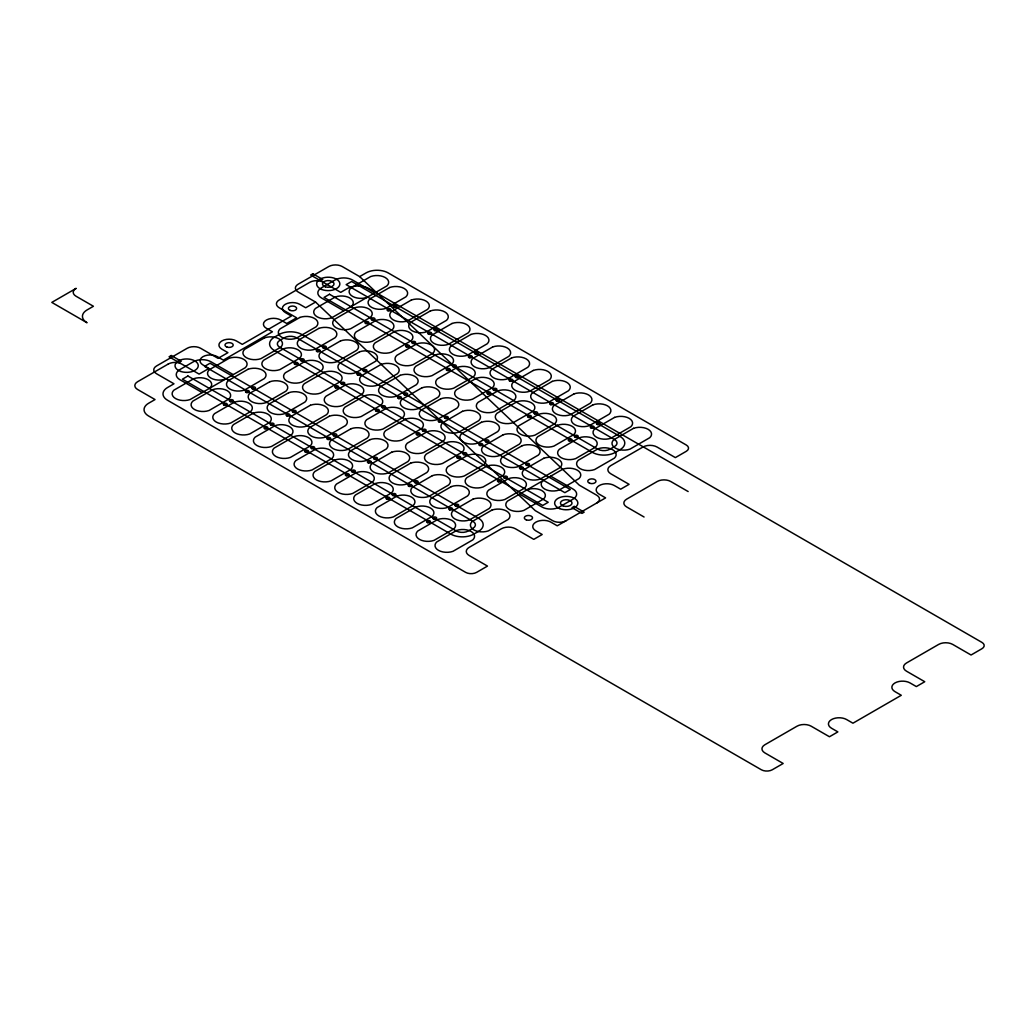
<?xml version="1.0" encoding="UTF-8"?>
<svg xmlns="http://www.w3.org/2000/svg" width="1036" height="1036" viewBox="0 0 1036 1036"><rect width="100%" height="100%" fill="white"/><g stroke="black" fill="none" stroke-linecap="round" stroke-linejoin="round"><path stroke-width="1.5" d="M315.566 302.059L305.698 307.757L299.689 304.286A10.153 5.853 0 0 0 285.34 304.286A10.153 5.853 0 0 0 285.34 312.561L291.349 316.032L242.282 344.366L236.273 340.896A10.153 5.853 0 0 0 221.911 340.896A10.153 5.853 0 0 0 221.911 349.184L227.933 352.654L218.065 358.352L200.621 348.277A9.505 5.491 0 0 0 187.179 348.277L156.54 365.967A9.505 5.491 0 0 0 156.54 373.737L173.983 383.799L167.573 387.503A15.631 9.026 0 0 0 167.573 400.272L465.656 572.364A7.744 4.468 0 0 0 476.612 572.364L487.49 566.083L469.178 555.503A9.984 5.763 0 0 1 469.178 547.358L501.346 528.787A9.984 5.763 0 0 1 515.462 528.787L533.786 539.355L542.191 534.498L535.871 530.859A10.658 6.151 0 0 1 535.871 522.157A10.658 6.151 0 0 1 550.945 522.157L557.251 525.809L605.607 497.889L599.3 494.25A10.658 6.151 0 0 1 599.3 485.547A10.658 6.151 0 0 1 614.361 485.547L620.681 489.186L629.085 484.33L610.774 473.763A9.984 5.763 0 0 1 610.774 465.617L642.942 447.034A9.984 5.763 0 0 1 657.057 447.034L675.368 457.614L686.259 451.32A7.744 4.468 0 0 0 686.259 445.001L388.176 272.908A15.631 9.026 0 0 0 366.058 272.908L359.647 276.599L342.217 266.537A9.505 5.491 0 0 0 328.762 266.537L298.135 284.227A9.505 5.491 0 0 0 298.135 291.984L315.566 302.059L535.223 510.618L552.667 520.694A9.505 5.491 0 0 0 566.109 520.694M374.838 292.89L352.525 280.005A12.393 7.148 0 0 0 335.016 280.005L321.458 287.827A12.393 7.148 0 0 0 321.458 297.941L343.771 310.826M688.15 491.543L670.706 481.481A9.505 5.491 0 0 0 657.264 481.481L626.625 499.171A9.505 5.491 0 0 0 626.625 506.928L644.068 517.003M550.699 476.171L573.012 489.044A12.393 7.148 0 0 1 573.012 499.158L559.466 506.98A12.393 7.148 0 0 1 541.945 506.98L519.632 494.107M233.255 374.631L210.943 361.758A12.393 7.148 0 0 0 193.421 361.758L179.875 369.58A12.393 7.148 0 0 0 179.875 379.694L202.175 392.566M359.647 276.599L579.305 485.172L596.749 495.234A9.505 5.491 0 0 1 596.749 503.004M209.919 388.099A11.784 6.799 0 0 0 208.236 379.707A11.784 6.799 0 0 0 193.706 378.736L173.893 390.171A11.784 6.799 0 0 0 175.576 398.562A11.784 6.799 0 0 0 190.106 399.546L245.325 367.663A11.784 6.799 0 0 0 243.628 359.272A11.784 6.799 0 0 0 229.098 358.301L209.285 369.735A11.784 6.799 0 0 0 210.968 378.127A11.784 6.799 0 0 0 225.511 379.098M527.376 489.639A11.784 6.799 0 0 1 541.906 490.611A11.784 6.799 0 0 1 543.602 499.002L523.789 510.437A11.784 6.799 0 0 1 509.246 509.466A11.784 6.799 0 0 1 507.562 501.074L562.781 469.204A11.784 6.799 0 0 1 577.311 470.176A11.784 6.799 0 0 1 578.995 478.567L559.181 490.002A11.784 6.799 0 0 1 544.651 489.031A11.784 6.799 0 0 1 542.955 480.639M351.515 306.358A11.784 6.799 0 0 0 349.831 297.967A11.784 6.799 0 0 0 335.288 296.995L315.475 308.43A11.784 6.799 0 0 0 317.171 316.822A11.784 6.799 0 0 0 331.701 317.793L386.907 285.923A11.784 6.799 0 0 0 385.224 277.531A11.784 6.799 0 0 0 370.694 276.547L350.88 287.995A11.784 6.799 0 0 0 352.564 296.387A11.784 6.799 0 0 0 367.094 297.358M75.991 288.435L51.8 302.408L87.024 322.74A15.631 9.026 0 0 1 87.024 309.971L93.421 306.267L75.991 296.205A9.505 5.491 0 0 1 75.991 288.435M171.264 355.516L169.075 356.785L179.034 362.535L181.222 361.266L171.264 355.516M312.846 273.776L310.658 275.032L320.616 280.782L322.805 279.526L312.846 273.776M168.233 364.037L137.594 381.727A9.505 5.491 0 0 0 137.594 389.484L155.037 399.559L148.627 403.25A15.631 9.026 0 0 0 148.627 416.019L761.343 769.761A7.744 4.468 0 0 0 772.286 769.761L783.177 763.48L764.866 752.9A9.984 5.763 0 0 1 764.866 744.755L797.034 726.184A9.984 5.763 0 0 1 811.149 726.184L829.46 736.751L837.865 731.895L831.558 728.256A10.658 6.151 0 0 1 831.558 719.554A10.658 6.151 0 0 1 846.619 719.554L852.939 723.206L901.294 695.285L894.975 691.634A10.658 6.151 0 0 1 894.975 682.944A10.658 6.151 0 0 1 910.048 682.944L916.355 686.583L924.76 681.727L906.448 671.16A9.984 5.763 0 0 1 906.448 663.014L938.629 644.431A9.984 5.763 0 0 1 952.744 644.431L971.056 655.011L981.934 648.717A7.744 4.468 0 0 0 981.934 642.398L369.23 288.656A15.631 9.026 0 0 0 347.125 288.656L340.714 292.359L323.271 282.284A9.505 5.491 0 0 0 309.829 282.284L279.189 299.974A9.505 5.491 0 0 0 279.189 307.744L296.633 317.806L286.765 323.504L280.756 320.033A10.153 5.853 0 0 0 266.407 320.033A10.153 5.853 0 0 0 266.407 328.321L272.416 331.792L223.336 360.127L217.327 356.656A10.153 5.853 0 0 0 202.978 356.656A10.153 5.853 0 0 0 202.978 364.931L208.987 368.402L199.119 374.1L181.689 364.037A9.505 5.491 0 0 0 168.233 364.037M187.904 376.016L182.427 379.176L450.815 534.123A16.265 9.389 0 0 0 473.802 534.123L478.425 531.455A16.265 9.389 0 0 0 478.425 518.181L210.036 363.235L204.558 366.394L472.947 521.341A8.521 4.921 0 0 1 472.947 528.295L468.324 530.963A8.521 4.921 0 0 1 456.28 530.963L187.904 376.016M329.487 294.263L324.022 297.423L592.398 452.369A16.265 9.389 0 0 0 615.397 452.369L620.02 449.702A16.265 9.389 0 0 0 620.02 436.428L351.631 281.481L346.154 284.641L614.542 439.588A8.521 4.921 0 0 1 614.542 446.542L609.919 449.21A8.521 4.921 0 0 1 597.876 449.21L329.487 294.263M264.504 337.865L244.677 349.3A11.784 6.799 0 0 0 246.374 357.692A11.784 6.799 0 0 0 260.904 358.663L280.717 347.228A11.784 6.799 0 0 0 279.034 338.837A11.784 6.799 0 0 0 264.504 337.865M299.896 317.43L280.083 328.865A11.784 6.799 0 0 0 281.766 337.257A11.784 6.799 0 0 0 296.296 338.228L316.122 326.793A11.784 6.799 0 0 0 314.426 318.402A11.784 6.799 0 0 0 299.896 317.43M278.969 334.55L274.346 337.218A16.265 9.389 0 0 0 274.346 350.492L542.735 505.451L548.212 502.279L279.824 347.332A8.521 4.921 0 0 1 279.824 340.378L284.447 337.71A8.521 4.921 0 0 1 296.49 337.71L564.866 492.67L570.344 489.497L301.955 334.55A16.265 9.389 0 0 0 278.969 334.55M212.665 389.678L192.851 401.126A11.784 6.799 0 0 0 194.535 409.518A11.784 6.799 0 0 0 209.065 410.489L228.878 399.041A11.784 6.799 0 0 0 227.195 390.65A11.784 6.799 0 0 0 212.665 389.678M248.057 369.243L228.244 380.691A11.784 6.799 0 0 0 229.927 389.07A11.784 6.799 0 0 0 244.47 390.054L264.284 378.606A11.784 6.799 0 0 0 262.587 370.215A11.784 6.799 0 0 0 248.057 369.243M283.463 348.808L263.636 360.243A11.784 6.799 0 0 0 265.333 368.635A11.784 6.799 0 0 0 279.862 369.619L299.676 358.171A11.784 6.799 0 0 0 297.992 349.779A11.784 6.799 0 0 0 283.463 348.808M318.855 328.373L299.041 339.808A11.784 6.799 0 0 0 300.725 348.2A11.784 6.799 0 0 0 315.255 349.171L335.081 337.736A11.784 6.799 0 0 0 333.385 329.344A11.784 6.799 0 0 0 318.855 328.373M354.247 307.938L334.434 319.373A11.784 6.799 0 0 0 336.13 327.764A11.784 6.799 0 0 0 350.66 328.736L370.474 317.301A11.784 6.799 0 0 0 368.79 308.909A11.784 6.799 0 0 0 354.247 307.938M389.653 287.503L369.839 298.938A11.784 6.799 0 0 0 371.523 307.329A11.784 6.799 0 0 0 386.052 308.301L405.866 296.866A11.784 6.799 0 0 0 404.182 288.474A11.784 6.799 0 0 0 389.653 287.503M234.356 402.201L214.543 413.649A11.784 6.799 0 0 0 216.226 422.04A11.784 6.799 0 0 0 230.756 423.012L250.582 411.577A11.784 6.799 0 0 0 248.886 403.185A11.784 6.799 0 0 0 234.356 402.201M269.748 381.766L249.935 393.214A11.784 6.799 0 0 0 251.631 401.605A11.784 6.799 0 0 0 266.161 402.577L285.975 391.142A11.784 6.799 0 0 0 284.291 382.75A11.784 6.799 0 0 0 269.748 381.766M305.154 361.331L285.34 372.779A11.784 6.799 0 0 0 287.024 381.17A11.784 6.799 0 0 0 301.554 382.142L321.367 370.694A11.784 6.799 0 0 0 319.684 362.302A11.784 6.799 0 0 0 305.154 361.331M340.546 340.896L320.733 352.344A11.784 6.799 0 0 0 322.416 360.722A11.784 6.799 0 0 0 336.959 361.706L356.772 350.259A11.784 6.799 0 0 0 355.089 341.867A11.784 6.799 0 0 0 340.546 340.896M375.951 320.461L356.138 331.896A11.784 6.799 0 0 0 357.821 340.287A11.784 6.799 0 0 0 372.351 341.271L392.165 329.824A11.784 6.799 0 0 0 390.481 321.432A11.784 6.799 0 0 0 375.951 320.461M411.344 300.026L391.53 311.46A11.784 6.799 0 0 0 393.214 319.852A11.784 6.799 0 0 0 407.757 320.823L427.57 309.388A11.784 6.799 0 0 0 425.874 300.997A11.784 6.799 0 0 0 411.344 300.026M253.315 413.157L233.501 424.592A11.784 6.799 0 0 0 235.185 432.983A11.784 6.799 0 0 0 249.715 433.954L269.541 422.52A11.784 6.799 0 0 0 267.845 414.128A11.784 6.799 0 0 0 253.315 413.157M288.707 392.722L268.894 404.157A11.784 6.799 0 0 0 270.59 412.548A11.784 6.799 0 0 0 285.12 413.519L304.934 402.085A11.784 6.799 0 0 0 303.25 393.693A11.784 6.799 0 0 0 288.707 392.722M324.113 372.274L304.299 383.721A11.784 6.799 0 0 0 305.983 392.113A11.784 6.799 0 0 0 320.512 393.084L340.326 381.649A11.784 6.799 0 0 0 338.642 373.258A11.784 6.799 0 0 0 324.113 372.274M359.505 351.839L339.691 363.286A11.784 6.799 0 0 0 341.375 371.678A11.784 6.799 0 0 0 355.918 372.649L375.731 361.201A11.784 6.799 0 0 0 374.035 352.823A11.784 6.799 0 0 0 359.505 351.839M394.91 331.403L375.097 342.851A11.784 6.799 0 0 0 376.78 351.243A11.784 6.799 0 0 0 391.31 352.214L411.124 340.766A11.784 6.799 0 0 0 409.44 332.375A11.784 6.799 0 0 0 394.91 331.403M430.303 310.968L410.489 322.403A11.784 6.799 0 0 0 412.173 330.795A11.784 6.799 0 0 0 426.702 331.779L446.529 320.331A11.784 6.799 0 0 0 444.832 311.94A11.784 6.799 0 0 0 430.303 310.968M275.006 425.679L255.193 437.114A11.784 6.799 0 0 0 256.876 445.506A11.784 6.799 0 0 0 271.419 446.49L291.233 435.042A11.784 6.799 0 0 0 289.549 426.651A11.784 6.799 0 0 0 275.006 425.679M310.411 405.244L290.598 416.679A11.784 6.799 0 0 0 292.281 425.071A11.784 6.799 0 0 0 306.811 426.042L326.625 414.607A11.784 6.799 0 0 0 324.941 406.216A11.784 6.799 0 0 0 310.411 405.244M345.804 384.809L325.99 396.244A11.784 6.799 0 0 0 327.674 404.636A11.784 6.799 0 0 0 342.217 405.607L362.03 394.172A11.784 6.799 0 0 0 360.334 385.78A11.784 6.799 0 0 0 345.804 384.809M381.209 364.374L361.383 375.809A11.784 6.799 0 0 0 363.079 384.201A11.784 6.799 0 0 0 377.609 385.172L397.423 373.737A11.784 6.799 0 0 0 395.739 365.345A11.784 6.799 0 0 0 381.209 364.374M416.601 343.926L396.788 355.374A11.784 6.799 0 0 0 398.471 363.765A11.784 6.799 0 0 0 413.001 364.737L432.828 353.302A11.784 6.799 0 0 0 431.131 344.91A11.784 6.799 0 0 0 416.601 343.926M451.994 323.491L432.18 334.939A11.784 6.799 0 0 0 433.877 343.33A11.784 6.799 0 0 0 448.407 344.302L468.22 332.854A11.784 6.799 0 0 0 466.537 324.475A11.784 6.799 0 0 0 451.994 323.491M293.965 436.622L274.151 448.07A11.784 6.799 0 0 0 275.835 456.449A11.784 6.799 0 0 0 290.378 457.433L310.191 445.985A11.784 6.799 0 0 0 308.495 437.593A11.784 6.799 0 0 0 293.965 436.622M329.37 416.187L309.557 427.622A11.784 6.799 0 0 0 311.24 436.014A11.784 6.799 0 0 0 325.77 436.998L345.584 425.55A11.784 6.799 0 0 0 343.9 417.158A11.784 6.799 0 0 0 329.37 416.187M364.763 395.752L344.949 407.187A11.784 6.799 0 0 0 346.633 415.578A11.784 6.799 0 0 0 361.163 416.55L380.989 405.115A11.784 6.799 0 0 0 379.293 396.723A11.784 6.799 0 0 0 364.763 395.752M400.168 375.317L380.341 386.752A11.784 6.799 0 0 0 382.038 395.143A11.784 6.799 0 0 0 396.568 396.115L416.381 384.68A11.784 6.799 0 0 0 414.698 376.288A11.784 6.799 0 0 0 400.168 375.317M435.56 354.882L415.747 366.317A11.784 6.799 0 0 0 417.43 374.708A11.784 6.799 0 0 0 431.96 375.68L451.787 364.245A11.784 6.799 0 0 0 450.09 355.853A11.784 6.799 0 0 0 435.56 354.882M470.953 334.434L451.139 345.882A11.784 6.799 0 0 0 452.836 354.273A11.784 6.799 0 0 0 467.365 355.244L487.179 343.81A11.784 6.799 0 0 0 485.495 335.418A11.784 6.799 0 0 0 470.953 334.434M315.669 449.145L295.843 460.593A11.784 6.799 0 0 0 297.539 468.984A11.784 6.799 0 0 0 312.069 469.955L331.883 458.521A11.784 6.799 0 0 0 330.199 450.129A11.784 6.799 0 0 0 315.669 449.145M351.062 428.71L331.248 440.158A11.784 6.799 0 0 0 332.932 448.549A11.784 6.799 0 0 0 347.461 449.52L367.288 438.073A11.784 6.799 0 0 0 365.591 429.681A11.784 6.799 0 0 0 351.062 428.71M386.454 408.275L366.64 419.722A11.784 6.799 0 0 0 368.337 428.101A11.784 6.799 0 0 0 382.867 429.085L402.68 417.637A11.784 6.799 0 0 0 400.997 409.246A11.784 6.799 0 0 0 386.454 408.275M421.859 387.84L402.046 399.274A11.784 6.799 0 0 0 403.729 407.666A11.784 6.799 0 0 0 418.259 408.65L438.073 397.202A11.784 6.799 0 0 0 436.389 388.811A11.784 6.799 0 0 0 421.859 387.84M457.252 367.404L437.438 378.839A11.784 6.799 0 0 0 439.122 387.231A11.784 6.799 0 0 0 453.664 388.202L473.478 376.767A11.784 6.799 0 0 0 471.794 368.376A11.784 6.799 0 0 0 457.252 367.404M492.657 346.969L472.843 358.404A11.784 6.799 0 0 0 474.527 366.796A11.784 6.799 0 0 0 489.057 367.767L508.87 356.332A11.784 6.799 0 0 0 507.187 347.941A11.784 6.799 0 0 0 492.657 346.969M334.628 460.101L314.802 471.535A11.784 6.799 0 0 0 316.498 479.927A11.784 6.799 0 0 0 331.028 480.898L350.841 469.463A11.784 6.799 0 0 0 349.158 461.072A11.784 6.799 0 0 0 334.628 460.101M370.02 439.652L350.207 451.1A11.784 6.799 0 0 0 351.89 459.492A11.784 6.799 0 0 0 366.42 460.463L386.234 449.028A11.784 6.799 0 0 0 384.55 440.637A11.784 6.799 0 0 0 370.02 439.652M405.413 419.217L385.599 430.665A11.784 6.799 0 0 0 387.296 439.057A11.784 6.799 0 0 0 401.826 440.028L421.639 428.58A11.784 6.799 0 0 0 419.956 420.202A11.784 6.799 0 0 0 405.413 419.217M440.818 398.782L421.005 410.23A11.784 6.799 0 0 0 422.688 418.622A11.784 6.799 0 0 0 437.218 419.593L457.031 408.145A11.784 6.799 0 0 0 455.348 399.754A11.784 6.799 0 0 0 440.818 398.782M476.21 378.347L456.397 389.782A11.784 6.799 0 0 0 458.08 398.174A11.784 6.799 0 0 0 472.623 399.158L492.437 387.71A11.784 6.799 0 0 0 490.74 379.318A11.784 6.799 0 0 0 476.21 378.347M511.616 357.912L491.802 369.347A11.784 6.799 0 0 0 493.486 377.739A11.784 6.799 0 0 0 508.016 378.723L527.829 367.275A11.784 6.799 0 0 0 526.146 358.883A11.784 6.799 0 0 0 511.616 357.912M356.319 472.623L336.506 484.058A11.784 6.799 0 0 0 338.189 492.45A11.784 6.799 0 0 0 352.719 493.421L372.533 481.986A11.784 6.799 0 0 0 370.849 473.594A11.784 6.799 0 0 0 356.319 472.623M391.712 452.188L371.898 463.623A11.784 6.799 0 0 0 373.582 472.015A11.784 6.799 0 0 0 388.124 472.986L407.938 461.551A11.784 6.799 0 0 0 406.241 453.159A11.784 6.799 0 0 0 391.712 452.188M427.117 431.753L407.303 443.188A11.784 6.799 0 0 0 408.987 451.579A11.784 6.799 0 0 0 423.517 452.551L443.33 441.116A11.784 6.799 0 0 0 441.647 432.724A11.784 6.799 0 0 0 427.117 431.753M462.509 411.305L442.696 422.753A11.784 6.799 0 0 0 444.379 431.144A11.784 6.799 0 0 0 458.922 432.116L478.736 420.681A11.784 6.799 0 0 0 477.039 412.289A11.784 6.799 0 0 0 462.509 411.305M497.915 390.87L478.088 402.318A11.784 6.799 0 0 0 479.785 410.709A11.784 6.799 0 0 0 494.314 411.68L514.128 400.233A11.784 6.799 0 0 0 512.444 391.854A11.784 6.799 0 0 0 497.915 390.87M533.307 370.435L513.493 381.883A11.784 6.799 0 0 0 515.177 390.274A11.784 6.799 0 0 0 529.707 391.245L549.533 379.798A11.784 6.799 0 0 0 547.837 371.406A11.784 6.799 0 0 0 533.307 370.435M375.278 483.566L355.465 495.001A11.784 6.799 0 0 0 357.148 503.392A11.784 6.799 0 0 0 371.678 504.377L391.491 492.929A11.784 6.799 0 0 0 389.808 484.537A11.784 6.799 0 0 0 375.278 483.566M410.67 463.131L390.857 474.566A11.784 6.799 0 0 0 392.54 482.957A11.784 6.799 0 0 0 407.083 483.929L426.897 472.494A11.784 6.799 0 0 0 425.2 464.102A11.784 6.799 0 0 0 410.67 463.131M446.076 442.696L426.249 454.131A11.784 6.799 0 0 0 427.946 462.522A11.784 6.799 0 0 0 442.476 463.493L462.289 452.059A11.784 6.799 0 0 0 460.606 443.667A11.784 6.799 0 0 0 446.076 442.696M481.468 422.261L461.655 433.695A11.784 6.799 0 0 0 463.338 442.087A11.784 6.799 0 0 0 477.868 443.058L497.694 431.623A11.784 6.799 0 0 0 495.998 423.232A11.784 6.799 0 0 0 481.468 422.261M516.873 401.826L497.047 413.26A11.784 6.799 0 0 0 498.743 421.652A11.784 6.799 0 0 0 513.273 422.623L533.087 411.188A11.784 6.799 0 0 0 531.403 402.797A11.784 6.799 0 0 0 516.873 401.826M552.266 381.377L532.452 392.825A11.784 6.799 0 0 0 534.136 401.217A11.784 6.799 0 0 0 548.666 402.188L568.479 390.753A11.784 6.799 0 0 0 566.796 382.362A11.784 6.799 0 0 0 552.266 381.377M396.969 496.089L377.156 507.536A11.784 6.799 0 0 0 378.839 515.928A11.784 6.799 0 0 0 393.382 516.899L413.196 505.451A11.784 6.799 0 0 0 411.499 497.073A11.784 6.799 0 0 0 396.969 496.089M432.375 475.654L412.548 487.101A11.784 6.799 0 0 0 414.245 495.48A11.784 6.799 0 0 0 428.774 496.464L448.588 485.016A11.784 6.799 0 0 0 446.904 476.625A11.784 6.799 0 0 0 432.375 475.654M467.767 455.218L447.953 466.653A11.784 6.799 0 0 0 449.637 475.045A11.784 6.799 0 0 0 464.167 476.029L483.993 464.581A11.784 6.799 0 0 0 482.297 456.19A11.784 6.799 0 0 0 467.767 455.218M503.159 434.783L483.346 446.218A11.784 6.799 0 0 0 485.042 454.61A11.784 6.799 0 0 0 499.572 455.581L519.386 444.146A11.784 6.799 0 0 0 517.702 435.755A11.784 6.799 0 0 0 503.159 434.783M538.565 414.348L518.751 425.783A11.784 6.799 0 0 0 520.435 434.175A11.784 6.799 0 0 0 534.965 435.146L554.778 423.711A11.784 6.799 0 0 0 553.095 415.319A11.784 6.799 0 0 0 538.565 414.348M573.957 393.913L554.143 405.348A11.784 6.799 0 0 0 555.827 413.74A11.784 6.799 0 0 0 570.37 414.711L590.183 403.276A11.784 6.799 0 0 0 588.487 394.884A11.784 6.799 0 0 0 573.957 393.913M415.928 507.031L396.115 518.479A11.784 6.799 0 0 0 397.798 526.871A11.784 6.799 0 0 0 412.328 527.842L432.154 516.407A11.784 6.799 0 0 0 430.458 508.016A11.784 6.799 0 0 0 415.928 507.031M451.32 486.596L431.507 498.044A11.784 6.799 0 0 0 433.203 506.436A11.784 6.799 0 0 0 447.733 507.407L467.547 495.972A11.784 6.799 0 0 0 465.863 487.58A11.784 6.799 0 0 0 451.32 486.596M486.726 466.161L466.912 477.609A11.784 6.799 0 0 0 468.596 486.001A11.784 6.799 0 0 0 483.126 486.972L502.939 475.524A11.784 6.799 0 0 0 501.256 467.132A11.784 6.799 0 0 0 486.726 466.161M522.118 445.726L502.305 457.174A11.784 6.799 0 0 0 504.001 465.552A11.784 6.799 0 0 0 518.531 466.537L538.344 455.089A11.784 6.799 0 0 0 536.661 446.697A11.784 6.799 0 0 0 522.118 445.726M557.523 425.291L537.71 436.726A11.784 6.799 0 0 0 539.393 445.117A11.784 6.799 0 0 0 553.923 446.102L573.737 434.654A11.784 6.799 0 0 0 572.053 426.262A11.784 6.799 0 0 0 557.523 425.291M592.916 404.856L573.102 416.291A11.784 6.799 0 0 0 574.786 424.682A11.784 6.799 0 0 0 589.329 425.654L609.142 414.219A11.784 6.799 0 0 0 607.446 405.827A11.784 6.799 0 0 0 592.916 404.856M437.619 519.567L417.806 531.002A11.784 6.799 0 0 0 419.502 539.393A11.784 6.799 0 0 0 434.032 540.365L453.846 528.93A11.784 6.799 0 0 0 452.162 520.538A11.784 6.799 0 0 0 437.619 519.567M473.025 499.132L453.211 510.567A11.784 6.799 0 0 0 454.895 518.958A11.784 6.799 0 0 0 469.425 519.93L489.238 508.495A11.784 6.799 0 0 0 487.555 500.103A11.784 6.799 0 0 0 473.025 499.132M508.417 478.684L488.603 490.132A11.784 6.799 0 0 0 490.287 498.523A11.784 6.799 0 0 0 504.83 499.494L524.643 488.06A11.784 6.799 0 0 0 522.947 479.668A11.784 6.799 0 0 0 508.417 478.684M543.822 458.249L524.009 469.696A11.784 6.799 0 0 0 525.692 478.088A11.784 6.799 0 0 0 540.222 479.059L560.036 467.612A11.784 6.799 0 0 0 558.352 459.233A11.784 6.799 0 0 0 543.822 458.249M579.215 437.814L559.401 449.261A11.784 6.799 0 0 0 561.085 457.653A11.784 6.799 0 0 0 575.627 458.624L595.441 447.176A11.784 6.799 0 0 0 593.745 438.785A11.784 6.799 0 0 0 579.215 437.814M614.62 417.378L594.793 428.813A11.784 6.799 0 0 0 596.49 437.205A11.784 6.799 0 0 0 611.02 438.189L630.833 426.741A11.784 6.799 0 0 0 629.15 418.35A11.784 6.799 0 0 0 614.62 417.378M456.578 530.51L436.765 541.945A11.784 6.799 0 0 0 438.461 550.336A11.784 6.799 0 0 0 452.991 551.32L472.805 539.873A11.784 6.799 0 0 0 471.121 531.481A11.784 6.799 0 0 0 456.578 530.51M491.983 510.075L472.17 521.509A11.784 6.799 0 0 0 473.853 529.901A11.784 6.799 0 0 0 488.383 530.872L508.197 519.437A11.784 6.799 0 0 0 506.513 511.046A11.784 6.799 0 0 0 491.983 510.075M598.173 448.756L578.36 460.204A11.784 6.799 0 0 0 580.043 468.596A11.784 6.799 0 0 0 594.573 469.567L614.4 458.132A11.784 6.799 0 0 0 612.703 449.741A11.784 6.799 0 0 0 598.173 448.756M633.566 428.321L613.752 439.769A11.784 6.799 0 0 0 615.449 448.161A11.784 6.799 0 0 0 629.979 449.132L649.792 437.684A11.784 6.799 0 0 0 648.109 429.305A11.784 6.799 0 0 0 633.566 428.321M574.203 506.41L572.014 507.666L581.96 513.416L584.162 512.16L574.203 506.41M427.544 522.636A1.93 1.114 0 0 0 430.445 521.665A1.93 1.114 0 0 0 427.544 520.694A1.93 1.114 0 0 0 427.544 522.636M433.734 519.062A1.93 1.114 0 0 0 436.635 518.091A1.93 1.114 0 0 0 433.734 517.119A1.93 1.114 0 0 0 433.734 519.062M386.894 499.158A1.93 1.114 0 0 0 389.795 498.186A1.93 1.114 0 0 0 386.894 497.228A1.93 1.114 0 0 0 386.894 499.158M393.084 495.584A1.93 1.114 0 0 0 395.985 494.612A1.93 1.114 0 0 0 393.084 493.654A1.93 1.114 0 0 0 393.084 495.584M346.231 475.692A1.93 1.114 0 0 0 349.145 474.721A1.93 1.114 0 0 0 346.231 473.75A1.93 1.114 0 0 0 346.231 475.692M352.434 472.118A1.93 1.114 0 0 0 355.335 471.147A1.93 1.114 0 0 0 352.434 470.176A1.93 1.114 0 0 0 352.434 472.118M305.581 452.214A1.93 1.114 0 0 0 308.482 451.256A1.93 1.114 0 0 0 305.581 450.284A1.93 1.114 0 0 0 305.581 452.214M311.655 448.601A1.93 1.114 0 0 0 314.672 447.759A1.93 1.114 0 0 0 311.901 446.671A1.93 1.114 0 0 0 311.655 448.601M264.931 428.749A1.93 1.114 0 0 0 267.832 427.777A1.93 1.114 0 0 0 264.931 426.806A1.93 1.114 0 0 0 264.931 428.749M271.005 425.123A1.93 1.114 0 0 0 274.022 424.281A1.93 1.114 0 0 0 271.251 423.193A1.93 1.114 0 0 0 271.005 425.123M224.281 405.27A1.93 1.114 0 0 0 227.182 404.312A1.93 1.114 0 0 0 224.281 403.341A1.93 1.114 0 0 0 224.281 405.27M230.355 401.657A1.93 1.114 0 0 0 233.372 400.815A1.93 1.114 0 0 0 230.588 399.728A1.93 1.114 0 0 0 230.355 401.657M449.689 509.854A1.93 1.114 0 0 0 452.59 508.883A1.93 1.114 0 0 0 449.689 507.912A1.93 1.114 0 0 0 449.689 509.854M455.879 506.28A1.93 1.114 0 0 0 458.78 505.309A1.93 1.114 0 0 0 455.879 504.338A1.93 1.114 0 0 0 455.879 506.28M409.026 486.376A1.93 1.114 0 0 0 411.94 485.405A1.93 1.114 0 0 0 409.026 484.447A1.93 1.114 0 0 0 409.026 486.376M415.229 482.802A1.93 1.114 0 0 0 418.13 481.831A1.93 1.114 0 0 0 415.229 480.872A1.93 1.114 0 0 0 415.229 482.802M368.376 462.911A1.93 1.114 0 0 0 371.276 461.939A1.93 1.114 0 0 0 368.376 460.968A1.93 1.114 0 0 0 368.376 462.911M374.566 459.336A1.93 1.114 0 0 0 377.467 458.365A1.93 1.114 0 0 0 374.566 457.394A1.93 1.114 0 0 0 374.566 459.336M327.726 439.432A1.93 1.114 0 0 0 330.626 438.474A1.93 1.114 0 0 0 327.726 437.503A1.93 1.114 0 0 0 327.726 439.432M333.799 435.819A1.93 1.114 0 0 0 336.817 434.978A1.93 1.114 0 0 0 334.032 433.89A1.93 1.114 0 0 0 333.799 435.819M287.063 415.967A1.93 1.114 0 0 0 289.976 414.996A1.93 1.114 0 0 0 287.063 414.024A1.93 1.114 0 0 0 287.063 415.967M293.149 412.341A1.93 1.114 0 0 0 296.166 411.499A1.93 1.114 0 0 0 293.382 410.411A1.93 1.114 0 0 0 293.149 412.341M252.486 388.876A1.93 1.114 0 0 0 255.504 388.034A1.93 1.114 0 0 0 252.732 386.946A1.93 1.114 0 0 0 252.486 388.876M246.413 392.489A1.93 1.114 0 0 0 249.313 391.53A1.93 1.114 0 0 0 246.413 390.559A1.93 1.114 0 0 0 246.413 392.489M498.342 481.753A1.93 1.114 0 0 0 501.243 480.795A1.93 1.114 0 0 0 498.342 479.823A1.93 1.114 0 0 0 498.342 481.753M504.415 478.14A1.93 1.114 0 0 0 507.433 477.298A1.93 1.114 0 0 0 504.661 476.21A1.93 1.114 0 0 0 504.415 478.14M457.692 458.288A1.93 1.114 0 0 0 460.593 457.316A1.93 1.114 0 0 0 457.692 456.345A1.93 1.114 0 0 0 457.692 458.288M463.882 454.713A1.93 1.114 0 0 0 466.783 453.742A1.93 1.114 0 0 0 463.882 452.771A1.93 1.114 0 0 0 463.882 454.713M417.029 434.809A1.93 1.114 0 0 0 419.943 433.851A1.93 1.114 0 0 0 417.029 432.88A1.93 1.114 0 0 0 417.029 434.809M423.232 431.235A1.93 1.114 0 0 0 426.133 430.277A1.93 1.114 0 0 0 423.232 429.305A1.93 1.114 0 0 0 423.232 431.235M376.379 411.344A1.93 1.114 0 0 0 379.28 410.373A1.93 1.114 0 0 0 376.379 409.414A1.93 1.114 0 0 0 376.379 411.344M382.569 407.77A1.93 1.114 0 0 0 385.47 406.798A1.93 1.114 0 0 0 382.569 405.827A1.93 1.114 0 0 0 382.569 407.77M335.729 387.878A1.93 1.114 0 0 0 338.63 386.907A1.93 1.114 0 0 0 335.729 385.936A1.93 1.114 0 0 0 335.729 387.878M341.919 384.291A1.93 1.114 0 0 0 344.82 383.333A1.93 1.114 0 0 0 341.919 382.362A1.93 1.114 0 0 0 341.919 384.291M295.066 364.4A1.93 1.114 0 0 0 297.979 363.429A1.93 1.114 0 0 0 295.066 362.47A1.93 1.114 0 0 0 295.066 364.4M301.152 360.787A1.93 1.114 0 0 0 304.17 359.932A1.93 1.114 0 0 0 301.385 358.857A1.93 1.114 0 0 0 301.152 360.787M520.473 468.971A1.93 1.114 0 0 0 523.387 468.013A1.93 1.114 0 0 0 520.473 467.042A1.93 1.114 0 0 0 520.473 468.971M526.56 465.358A1.93 1.114 0 0 0 529.564 464.516A1.93 1.114 0 0 0 526.793 463.429A1.93 1.114 0 0 0 526.56 465.358M479.823 445.506A1.93 1.114 0 0 0 482.724 444.535A1.93 1.114 0 0 0 479.823 443.563A1.93 1.114 0 0 0 479.823 445.506M486.013 441.932A1.93 1.114 0 0 0 488.927 440.96A1.93 1.114 0 0 0 486.013 439.989A1.93 1.114 0 0 0 486.013 441.932M439.173 422.028A1.93 1.114 0 0 0 442.074 421.069A1.93 1.114 0 0 0 439.173 420.098A1.93 1.114 0 0 0 439.173 422.028M445.363 418.453A1.93 1.114 0 0 0 448.264 417.495A1.93 1.114 0 0 0 445.363 416.524A1.93 1.114 0 0 0 445.363 418.453M398.523 398.562A1.93 1.114 0 0 0 401.424 397.591A1.93 1.114 0 0 0 398.523 396.633A1.93 1.114 0 0 0 398.523 398.562M404.597 394.949A1.93 1.114 0 0 0 407.614 394.094A1.93 1.114 0 0 0 404.83 393.02A1.93 1.114 0 0 0 404.597 394.949M357.86 375.097A1.93 1.114 0 0 0 360.774 374.125A1.93 1.114 0 0 0 357.86 373.154A1.93 1.114 0 0 0 357.86 375.097M364.063 371.51A1.93 1.114 0 0 0 366.964 370.551A1.93 1.114 0 0 0 364.063 369.58A1.93 1.114 0 0 0 364.063 371.51M323.4 348.044A1.93 1.114 0 0 0 326.301 347.073A1.93 1.114 0 0 0 323.4 346.115A1.93 1.114 0 0 0 323.4 348.044M317.21 351.618A1.93 1.114 0 0 0 320.111 350.647A1.93 1.114 0 0 0 317.21 349.689A1.93 1.114 0 0 0 317.21 351.618M569.14 440.883A1.93 1.114 0 0 0 572.04 439.911A1.93 1.114 0 0 0 569.14 438.953A1.93 1.114 0 0 0 569.14 440.883M575.33 437.309A1.93 1.114 0 0 0 578.23 436.337A1.93 1.114 0 0 0 575.33 435.379A1.93 1.114 0 0 0 575.33 437.309M528.477 417.417A1.93 1.114 0 0 0 531.39 416.446A1.93 1.114 0 0 0 528.477 415.475A1.93 1.114 0 0 0 528.477 417.417M534.68 413.843A1.93 1.114 0 0 0 537.58 412.872A1.93 1.114 0 0 0 534.68 411.901A1.93 1.114 0 0 0 534.68 413.843M487.826 393.939A1.93 1.114 0 0 0 490.727 392.968A1.93 1.114 0 0 0 487.826 392.009A1.93 1.114 0 0 0 487.826 393.939M494.017 390.365A1.93 1.114 0 0 0 496.93 389.394A1.93 1.114 0 0 0 494.017 388.435A1.93 1.114 0 0 0 494.017 390.365M447.176 370.474A1.93 1.114 0 0 0 450.077 369.502A1.93 1.114 0 0 0 447.176 368.531A1.93 1.114 0 0 0 447.176 370.474M453.25 366.848A1.93 1.114 0 0 0 456.267 366.006A1.93 1.114 0 0 0 453.496 364.918A1.93 1.114 0 0 0 453.25 366.848M406.526 346.995A1.93 1.114 0 0 0 409.427 346.037A1.93 1.114 0 0 0 406.526 345.066A1.93 1.114 0 0 0 406.526 346.995M412.716 343.421A1.93 1.114 0 0 0 415.617 342.45A1.93 1.114 0 0 0 412.716 341.491A1.93 1.114 0 0 0 412.716 343.421M365.747 323.491A1.93 1.114 0 0 0 368.764 322.636A1.93 1.114 0 0 0 365.993 321.548A1.93 1.114 0 0 0 365.747 323.491M371.937 319.917A1.93 1.114 0 0 0 374.954 319.062A1.93 1.114 0 0 0 372.183 317.974A1.93 1.114 0 0 0 371.937 319.917M591.271 428.101A1.93 1.114 0 0 0 594.185 427.13A1.93 1.114 0 0 0 591.271 426.172A1.93 1.114 0 0 0 591.271 428.101M597.345 424.488A1.93 1.114 0 0 0 600.362 423.633A1.93 1.114 0 0 0 597.591 422.558A1.93 1.114 0 0 0 597.345 424.488M550.621 404.636A1.93 1.114 0 0 0 553.522 403.664A1.93 1.114 0 0 0 550.621 402.693A1.93 1.114 0 0 0 550.621 404.636M556.695 401.01A1.93 1.114 0 0 0 559.712 400.168A1.93 1.114 0 0 0 556.941 399.08A1.93 1.114 0 0 0 556.695 401.01M509.971 381.157A1.93 1.114 0 0 0 512.872 380.186A1.93 1.114 0 0 0 509.971 379.228A1.93 1.114 0 0 0 509.971 381.157M516.161 377.583A1.93 1.114 0 0 0 519.062 376.612A1.93 1.114 0 0 0 516.161 375.654A1.93 1.114 0 0 0 516.161 377.583M469.308 357.692A1.93 1.114 0 0 0 472.222 356.721A1.93 1.114 0 0 0 469.308 355.749A1.93 1.114 0 0 0 469.308 357.692M475.394 354.066A1.93 1.114 0 0 0 478.412 353.224A1.93 1.114 0 0 0 475.628 352.136A1.93 1.114 0 0 0 475.394 354.066M428.658 334.214A1.93 1.114 0 0 0 431.559 333.255A1.93 1.114 0 0 0 428.658 332.284A1.93 1.114 0 0 0 428.658 334.214M434.848 330.639A1.93 1.114 0 0 0 437.762 329.668A1.93 1.114 0 0 0 434.848 328.71A1.93 1.114 0 0 0 434.848 330.639M394.198 307.174A1.93 1.114 0 0 0 397.099 306.203A1.93 1.114 0 0 0 394.198 305.231A1.93 1.114 0 0 0 394.198 307.174M388.008 310.748A1.93 1.114 0 0 0 390.909 309.777A1.93 1.114 0 0 0 388.008 308.806A1.93 1.114 0 0 0 388.008 310.748M589.795 483.307A4.118 2.383 0 0 0 595.972 481.248A4.118 2.383 0 0 0 589.795 479.189A4.118 2.383 0 0 0 589.795 483.307M526.366 519.917A4.118 2.383 0 0 0 532.543 517.858A4.118 2.383 0 0 0 526.366 515.798A4.118 2.383 0 0 0 526.366 519.917M227.026 347.099A4.118 2.383 0 0 0 233.217 345.04A4.118 2.383 0 0 0 227.026 342.981A4.118 2.383 0 0 0 227.026 347.099M290.209 310.399A4.118 2.383 0 0 0 296.62 308.599A4.118 2.383 0 0 0 290.715 306.28A4.118 2.383 0 0 0 290.209 310.399M559.725 508.624A11.616 6.708 0 0 0 577.829 503.548A11.616 6.708 0 0 0 561.162 497.047A11.616 6.708 0 0 0 559.725 508.624M180.834 371.471A11.616 6.708 0 0 0 198.264 365.669A11.616 6.708 0 0 0 180.834 359.855A11.616 6.708 0 0 0 180.834 371.471M321.73 289.471A11.616 6.708 0 0 0 339.821 284.395A11.616 6.708 0 0 0 323.167 277.881A11.616 6.708 0 0 0 321.73 289.471M563.338 505.982A5.802 3.354 0 0 0 572.04 503.069A5.802 3.354 0 0 0 563.338 500.168A5.802 3.354 0 0 0 563.338 505.982M325.33 286.817A5.802 3.354 0 0 0 334.045 283.916A5.802 3.354 0 0 0 325.33 281.015A5.802 3.354 0 0 0 325.33 286.817"/></g></svg>
